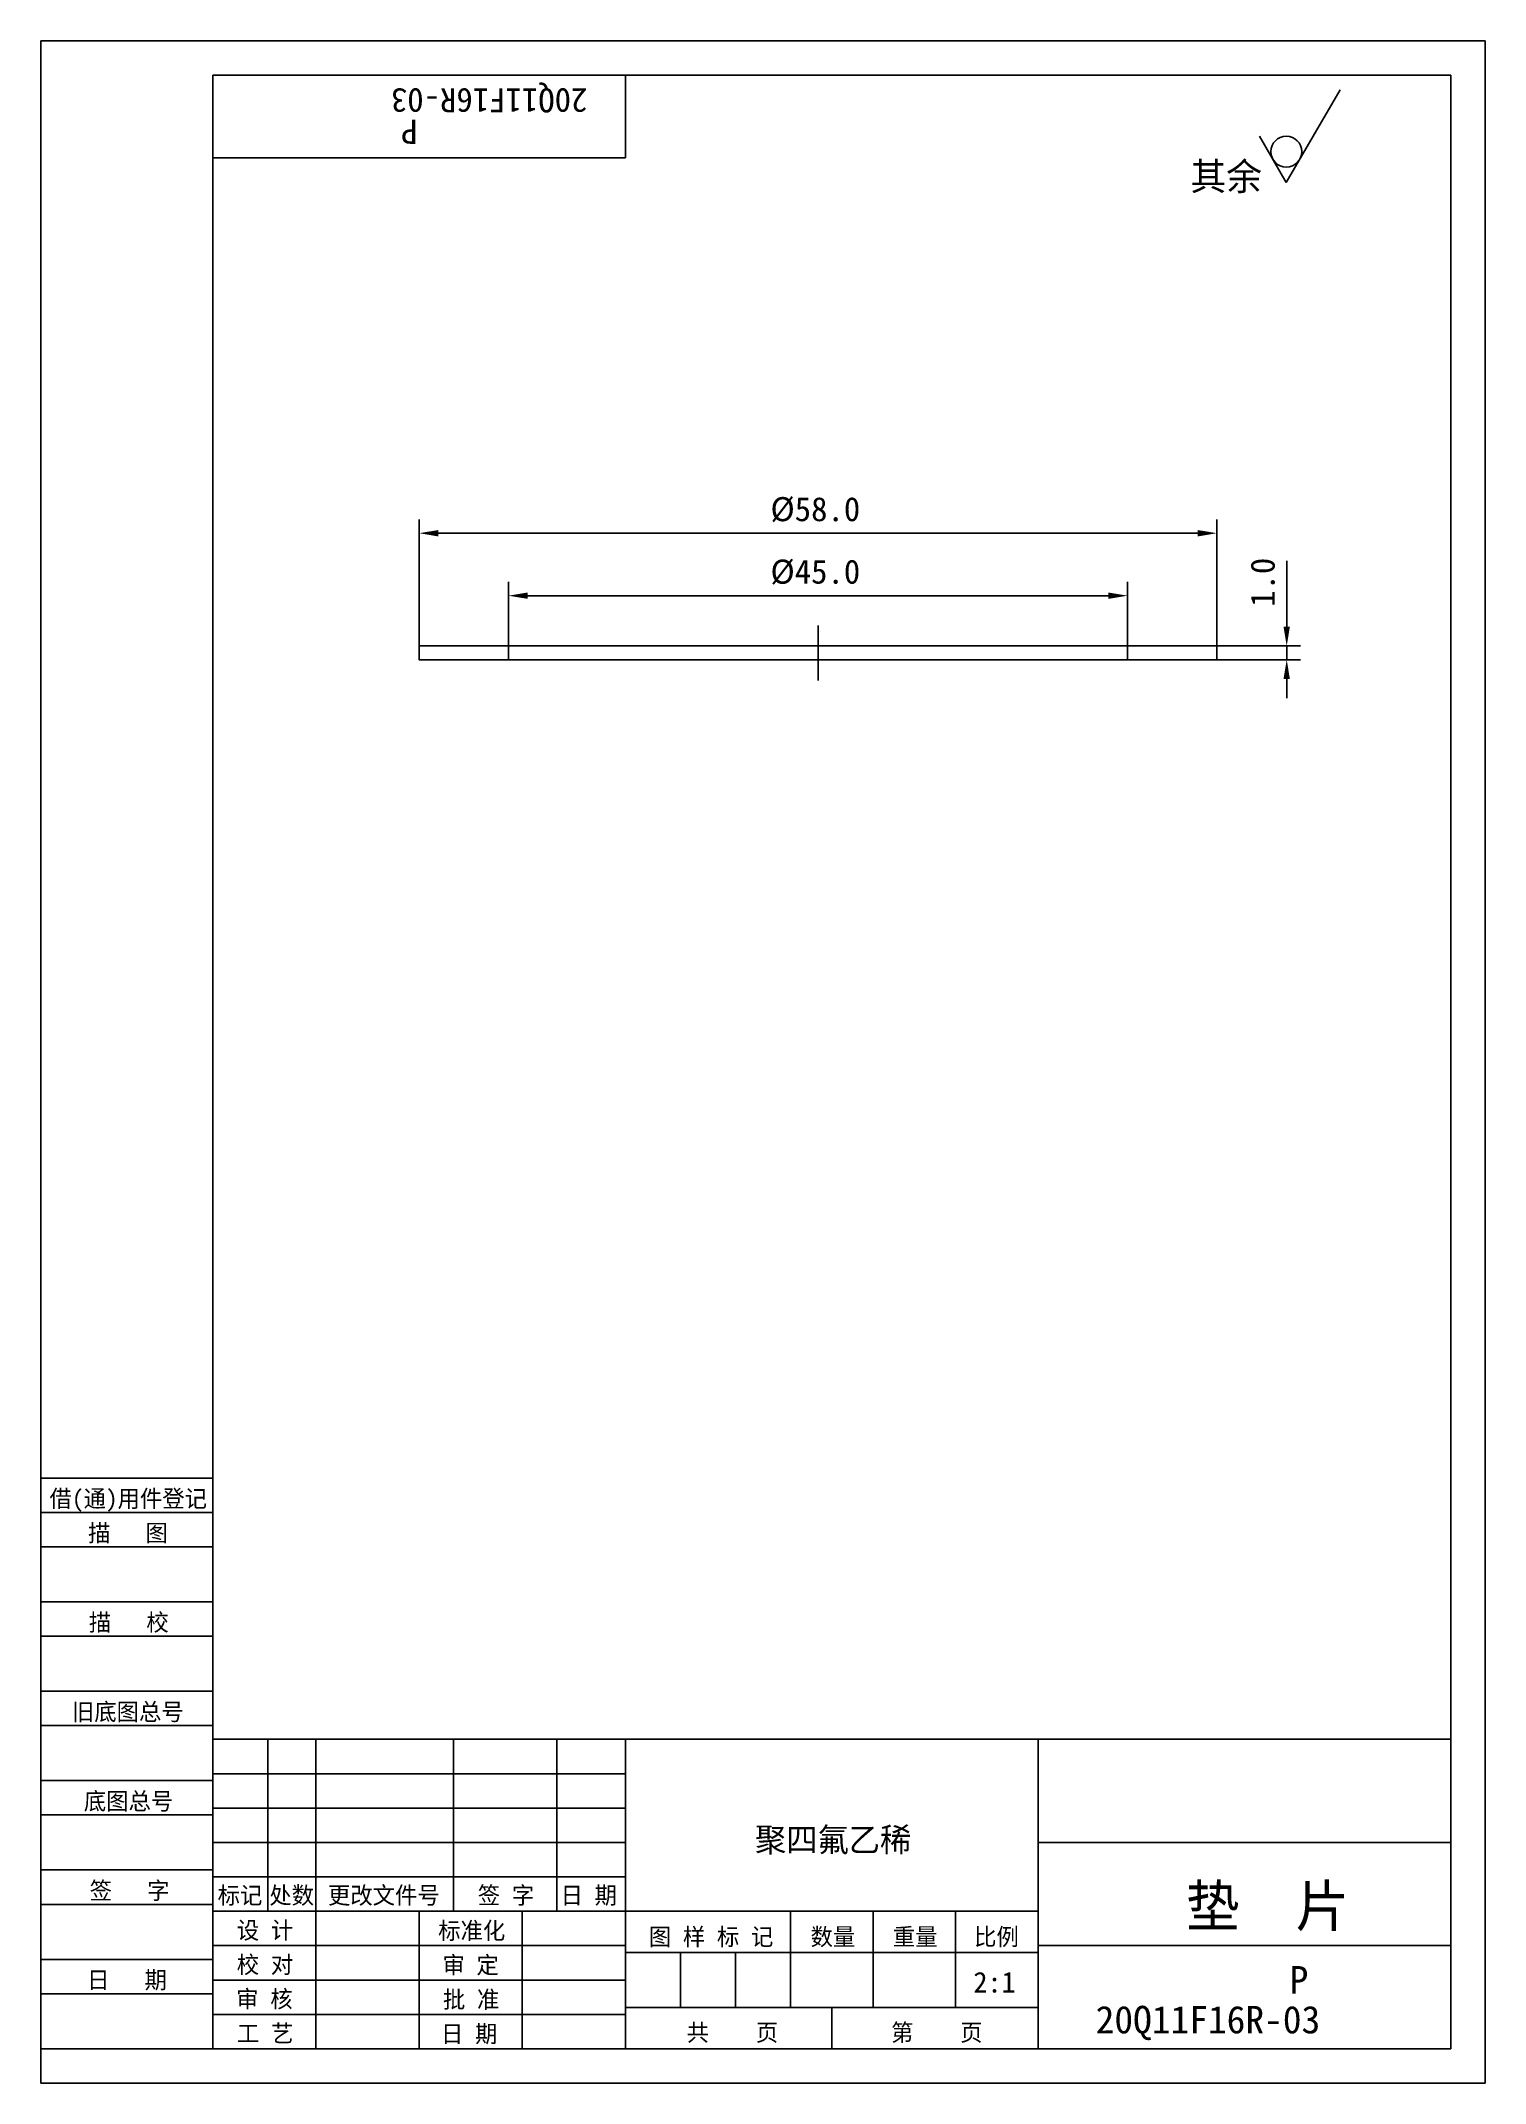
# Model space of a CAD drawing. Header units: metres. Extents: x 0 to 210, y 0 to 297.
import ezdxf

# ---------------------------------------------------------------- set-up
doc = ezdxf.new("R2010")
doc.units = ezdxf.units.M
for name, color, linetype in [('C', 6, 'Continuous'), ('D', 1, 'Continuous'), ('FL', 5, 'Continuous'), ('T', 7, 'Continuous'), ('TL', 4, 'Continuous')]:
    doc.layers.add(name, color=color, linetype=linetype)

# ---------------------------------------------------------------- blocks, each defined once
blk = doc.blocks.new('TUKUN4')
at = {"layer": 'FL'}
for p, q in [((0, 297), (0, 0)), ((210, 297), (0, 297)), ((210, 0), (210, 297)), ((0, 78), (25, 78)), ((0, 70), (25, 70)), ((0, 65), (25, 65)), ((0, 57), (25, 57)), ((0, 52), (25, 52)), ((33, 25), (33, 50)), ((40, 5), (40, 50)), ((60, 25), (60, 50)), ((75, 25), (75, 50)), ((25, 45), (85, 45)), ((0, 44), (25, 44)), ((0, 39), (25, 39)), ((25, 40), (85, 40)), ((25, 35), (85, 35)), ((0, 31), (25, 31)), ((25, 30), (85, 30)), ((0, 26), (25, 26)), ((70, 5), (70, 25)), ((0, 18), (25, 18)), ((25, 20), (85, 20)), ((25, 15), (85, 15)), ((0, 13), (25, 13)), ((25, 10), (85, 10)), ((0, 0), (210, 0))]:
    blk.add_line(p, q, dxfattribs=at)
at = {"layer": 'TL'}
for p, q in [((25, 5), (25, 292)), ((205, 292), (25, 292)), ((85, 292), (85, 280)), ((205, 5), (205, 292)), ((85, 280), (25, 280)), ((0, 88), (25, 88)), ((0, 83), (25, 83)), ((205, 50), (25, 50)), ((85, 5), (85, 50)), ((145, 5), (145, 50)), ((205, 35), (145, 35)), ((145, 25), (25, 25)), ((55, 5), (55, 25)), ((109, 11), (109, 25)), ((121, 11), (121, 25)), ((133, 11), (133, 25)), ((85, 19), (145, 19)), ((93, 11), (93, 19)), ((101, 11), (101, 19)), ((205, 20), (145, 20)), ((145, 11), (85, 11)), ((115, 5), (115, 11)), ((0, 5), (205, 5))]:
    blk.add_line(p, q, dxfattribs=at)
at = {"layer": 'T'}
for s, p in [('借(通)用件登记', (1.26, 83.76)), ('描   图', (6.86, 78.76)), ('描   校', (6.98, 65.76)), ('旧底图总号', (4.52, 52.76)), ('底图总号', (6.25, 39.76)), ('签   字', (7.1, 26.76)), ('标记', (25.71, 26.07)), ('处数', (33.22, 26.07)), ('更改文件号', (41.75, 26.07)), ('签 字', (63.53, 26.07)), ('日 期', (75.57, 26.07)), ('设 计', (28.5, 20.99)), ('标准化', (57.77, 20.93)), ('图 样 标 记', (88.4, 20.04)), ('数量', (111.92, 20.04)), ('重量', (123.88, 20.04)), ('比例', (135.7, 20.04)), ('校 对', (28.48, 15.99)), ('审 定', (58.39, 15.93)), ('日   期', (6.72, 13.76)), ('审 核', (28.41, 10.99)), ('批 准', (58.46, 10.93)), ('共    页', (93.91, 6.13)), ('第    页', (123.62, 6.13)), ('工 艺', (28.52, 5.99)), ('日 期', (58.18, 5.93))]:
    blk.add_text(s, height=2.5, dxfattribs=at).set_placement(p)

msp = doc.modelspace()

# ---------------------------------------------------------------- linework, layer by layer
at = {"layer": 'C'}
for p, q in [((113, 209), (113, 212)), ((113, 209), (113, 207)), ((113, 207), (113, 204))]:
    msp.add_line(p, q, dxfattribs=at)
at = {"layer": 'D'}
for p, q in [((188.9, 289.9), (181.09, 276.38)), ((181.09, 276.38), (177.19, 283.14)), ((55, 209), (55, 227.4)), ((171, 209), (171, 227.4)), ((57.8, 225.4), (168.2, 225.4)), ((181.15, 214.6), (181.15, 221.36)), ((68, 209), (68, 218.31)), ((158, 209), (158, 218.31)), ((70.8, 216.31), (155.2, 216.31)), ((181.15, 211.8), (181.15, 214.6)), ((171, 209), (183.15, 209)), ((181.15, 207), (181.15, 209)), ((171, 207), (183.15, 207)), ((181.15, 204.2), (181.15, 201.4))]:
    msp.add_line(p, q, dxfattribs=at)
msp.add_circle((181.09, 280.89), 2.25, dxfattribs=at)
for points in [[(57.8, 225.86), (57.8, 224.93), (55, 225.4)], [(168.2, 225.86), (168.2, 224.93), (171, 225.4)], [(70.8, 216.78), (70.8, 215.85), (68, 216.31)], [(155.2, 216.78), (155.2, 215.85), (158, 216.31)], [(180.68, 211.8), (181.61, 211.8), (181.15, 209)], [(180.68, 204.2), (181.61, 204.2), (181.15, 207)]]:
    msp.add_solid(points, dxfattribs=at)
at = {"layer": 'TL'}
for p, q in [((68, 209), (158, 209)), ((68, 207), (158, 207))]:
    msp.add_line(p, q, dxfattribs=at)
for points in [[(68, 207), (55, 207), (55, 209), (68, 209)], [(158, 207), (171, 207), (171, 209), (158, 209)]]:
    msp.add_lwpolyline(points, close=True, dxfattribs=at)

# ---------------------------------------------------------------- block references
at = {"layer": 'D'}
msp.add_blockref('TUKUN4', (0, 0), dxfattribs=at)

# ---------------------------------------------------------------- texts
for s, rotation, p in [('20Q11F16R-03', 180, (79.47, 290.09)), ('P', 180, (54.77, 285.52)), ('1.0', 90, (179.4, 214.69))]:
    msp.add_text(s, height=3.5, rotation=rotation, dxfattribs=at).set_placement(p)
for s, height, p in [('其余', 4, (167.16, 275.28)), ('%%c58.0', 3.5, (106.08, 227.15)), ('%%c45.0', 3.5, (106.08, 218.06)), ('聚四氟乙稀', 3.5, (103.82, 33.65)), ('垫  片', 6, (166.49, 22.76)), ('2:1', 3, (135.6, 13.18)), ('P', 4, (181.57, 13.03)), ('20Q11F16R-03', 4, (153.37, 7.24))]:
    msp.add_text(s, height=height, dxfattribs=at).set_placement(p)

doc.saveas('drawing.dxf')
